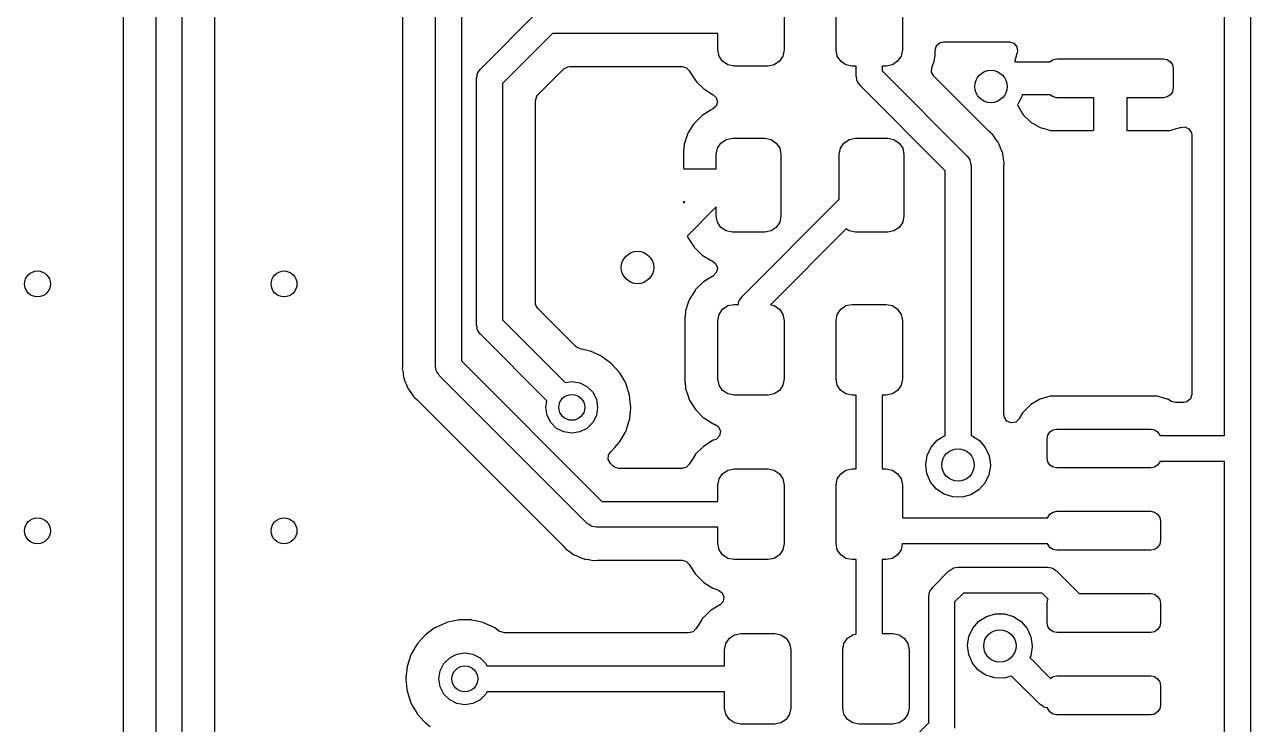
# Model space of a CAD drawing. Extents: x 61 to 228, y -146 to -45.
# Drawn here: x 125.53 to 144.47, y -108.4 to -97.6 of the extents above; entities that cross this region are included whole.
import ezdxf

# ---------------------------------------------------------------- set-up
doc = ezdxf.new("R2010")
doc.units = 0
doc.layers.add('BLACK', color=7, linetype='CONTINUOUS')

msp = doc.modelspace()

# ---------------------------------------------------------------- linework, layer by layer
at = {"layer": 'BLACK', "linetype": 'CONTINUOUS'}
for p, q in [((127.562, -122.548), (127.562, -61.2968)), ((127.962, -61.214), (127.962, -122.708)), ((128.47, -122.547), (128.47, -61.2429)), ((127.053, -61.5597), (127.053, -122.176)), ((131.88, -102.87), (131.88, -90.2969)), ((132.28, -90.2969), (132.28, -102.787)), ((131.371, -90.5742), (131.371, -102.841)), ((144.472, -91.313), (144.472, -116.332)), ((144.072, -103.94), (144.072, -94.688)), ((137.268, -97.086), (137.268, -97.986)), ((138.068, -97.986), (138.068, -97.086)), ((139.093, -97.355), (139.093, -97.986)), ((132.574, -98.2836), (133.463, -97.3943)), ((133.687, -97.736), (132.915, -98.5078)), ((136.243, -97.736), (133.687, -97.736)), ((136.243, -97.986), (136.243, -97.736)), ((139.601, -97.9895), (139.622, -97.9214)), ((139.622, -97.9214), (139.675, -97.8749)), ((139.675, -97.8749), (139.727, -97.8635)), ((139.727, -97.8635), (140.747, -97.8635)), ((140.747, -97.8635), (140.815, -97.8835)), ((140.815, -97.8835), (140.861, -97.9372)), ((136.262, -98.0817), (136.243, -97.986)), ((136.316, -98.1628), (136.262, -98.0817)), ((137.249, -98.0817), (137.195, -98.1628)), ((137.268, -97.986), (137.249, -98.0817)), ((138.087, -98.0817), (138.068, -97.986)), ((138.141, -98.1628), (138.087, -98.0817)), ((139.074, -98.0817), (139.02, -98.1628)), ((139.093, -97.986), (139.074, -98.0817)), ((139.592, -98.134), (139.599, -98.0657)), ((139.599, -98.0657), (139.601, -98.0364)), ((139.601, -98.0364), (139.601, -97.9895)), ((140.868, -98.0247), (140.83, -98.1536)), ((140.861, -97.9372), (140.871, -98.0074)), ((140.871, -98.0074), (140.868, -98.0247)), ((132.556, -98.3119), (132.574, -98.2836)), ((133.46, -98.6816), (133.861, -98.2814)), ((133.861, -98.2814), (133.923, -98.2474)), ((133.923, -98.2474), (133.95, -98.2445)), ((133.95, -98.2445), (135.692, -98.2445)), ((135.692, -98.2445), (135.76, -98.2645)), ((135.76, -98.2645), (135.8, -98.3107)), ((136.397, -98.217), (136.316, -98.1628)), ((136.493, -98.236), (136.397, -98.217)), ((137.018, -98.236), (136.493, -98.236)), ((137.114, -98.217), (137.018, -98.236)), ((137.195, -98.1628), (137.114, -98.217)), ((138.222, -98.217), (138.141, -98.1628)), ((138.318, -98.236), (138.222, -98.217)), ((138.38, -98.236), (138.318, -98.236)), ((138.38, -98.3949), (138.38, -98.236)), ((138.843, -98.236), (138.78, -98.236)), ((138.78, -98.236), (138.78, -98.3121)), ((138.939, -98.217), (138.843, -98.236)), ((139.02, -98.1628), (138.939, -98.217)), ((139.546, -98.3306), (139.55, -98.2641)), ((139.55, -98.2641), (139.589, -98.1474)), ((139.589, -98.1474), (139.591, -98.1409)), ((139.589, -98.1474), (139.589, -98.1474)), ((139.591, -98.1409), (139.592, -98.134)), ((140.83, -98.1536), (140.83, -98.1677)), ((140.83, -98.1677), (140.837, -98.171)), ((140.837, -98.171), (141.373, -98.171)), ((141.373, -98.171), (141.374, -98.1689)), ((141.374, -98.1689), (141.423, -98.1364)), ((141.423, -98.1364), (141.48, -98.125)), ((141.48, -98.125), (143.13, -98.125)), ((143.13, -98.125), (143.187, -98.1364)), ((143.187, -98.1364), (143.236, -98.1689)), ((143.236, -98.1689), (143.269, -98.2176)), ((143.269, -98.2176), (143.28, -98.275)), ((143.28, -98.275), (143.28, -98.575)), ((132.515, -98.4247), (132.522, -98.3921)), ((132.515, -102.235), (132.515, -98.4247)), ((132.522, -98.3921), (132.526, -98.3589)), ((132.526, -98.3589), (132.532, -98.3492)), ((132.532, -98.3492), (132.535, -98.338)), ((132.535, -98.338), (132.556, -98.3119)), ((135.8, -98.3107), (135.801, -98.3099)), ((135.801, -98.3099), (135.895, -98.4603)), ((135.895, -98.4603), (135.9, -98.4655)), ((135.9, -98.4655), (135.918, -98.4842)), ((135.918, -98.4842), (136.02, -98.5853)), ((138.388, -98.4275), (138.38, -98.3949)), ((138.392, -98.4607), (138.388, -98.4275)), ((138.398, -98.4705), (138.392, -98.4607)), ((138.4, -98.4817), (138.398, -98.4705)), ((138.421, -98.5078), (138.4, -98.4817)), ((138.78, -98.3121), (140.096, -99.6273)), ((139.58, -98.3929), (139.546, -98.3306)), ((140.438, -99.25), (139.58, -98.3929)), ((132.915, -98.5078), (132.915, -102.152)), ((133.444, -98.7025), (133.46, -98.6816)), ((136.02, -98.5853), (136.026, -98.5891)), ((136.026, -98.5891), (136.026, -98.5891)), ((136.026, -98.5891), (136.17, -98.6781)), ((136.17, -98.6781), (136.17, -98.6793)), ((136.17, -98.6793), (136.217, -98.7211)), ((138.439, -98.5361), (138.421, -98.5078)), ((139.754, -99.8513), (138.439, -98.5361)), ((140.943, -98.679), (140.938, -98.704)), ((141.373, -98.679), (140.943, -98.679)), ((141.374, -98.6811), (141.373, -98.679)), ((141.423, -98.7136), (141.374, -98.6811)), ((143.236, -98.6811), (143.187, -98.7136)), ((143.269, -98.6324), (143.236, -98.6811)), ((143.28, -98.575), (143.269, -98.6324)), ((133.423, -98.7707), (133.444, -98.7025)), ((133.423, -101.889), (133.423, -98.7707)), ((136.216, -98.8573), (136.162, -98.9034)), ((136.237, -98.7893), (136.216, -98.8573)), ((136.217, -98.7211), (136.237, -98.7893)), ((140.877, -98.8316), (140.872, -98.8369)), ((140.872, -98.8369), (140.875, -98.8452)), ((140.875, -98.8452), (140.952, -98.9747)), ((140.938, -98.704), (140.877, -98.8316)), ((141.48, -98.725), (141.423, -98.7136)), ((142.051, -98.725), (141.48, -98.725)), ((142.051, -99.2195), (142.051, -98.725)), ((143.13, -98.725), (142.559, -98.725)), ((142.559, -98.725), (142.559, -99.2149)), ((143.187, -98.7136), (143.13, -98.725)), ((135.989, -99.0081), (135.874, -99.1228)), ((136, -98.9991), (135.989, -99.0081)), ((136.138, -98.9138), (136, -98.9991)), ((136.152, -98.9073), (136.138, -98.9138)), ((136.162, -98.9034), (136.152, -98.9073)), ((140.952, -98.9747), (140.962, -98.9871)), ((140.962, -98.9871), (141.068, -99.0934)), ((135.865, -99.1342), (135.78, -99.2722)), ((135.874, -99.1228), (135.865, -99.1342)), ((140.443, -99.255), (140.438, -99.25)), ((140.48, -99.2882), (140.443, -99.255)), ((141.068, -99.0934), (141.08, -99.1031)), ((141.08, -99.1031), (141.21, -99.1796)), ((141.21, -99.1796), (141.224, -99.1859)), ((141.224, -99.1859), (141.37, -99.2283)), ((141.37, -99.2283), (141.383, -99.2306)), ((141.383, -99.2306), (141.411, -99.2328)), ((141.411, -99.2328), (141.416, -99.233)), ((141.416, -99.233), (142.033, -99.233)), ((142.033, -99.233), (142.048, -99.2285)), ((142.048, -99.2285), (142.049, -99.2271)), ((142.049, -99.2271), (142.051, -99.2195)), ((142.559, -99.2149), (142.563, -99.2301)), ((142.563, -99.2301), (142.565, -99.2313)), ((142.565, -99.2313), (142.573, -99.233)), ((142.573, -99.233), (143.194, -99.233)), ((143.194, -99.233), (143.199, -99.2328)), ((143.199, -99.2328), (143.227, -99.2306)), ((143.227, -99.2306), (143.24, -99.2283)), ((143.24, -99.2283), (143.386, -99.1859)), ((143.386, -99.1859), (143.387, -99.1852)), ((143.387, -99.1852), (143.389, -99.185)), ((143.389, -99.185), (143.393, -99.1837)), ((143.393, -99.1837), (143.394, -99.1844)), ((143.394, -99.1844), (143.458, -99.1765)), ((143.458, -99.1765), (143.522, -99.2073)), ((143.522, -99.2073), (143.559, -99.2677)), ((135.723, -99.4397), (135.72, -99.4531)), ((135.774, -99.2854), (135.723, -99.4397)), ((135.78, -99.2722), (135.774, -99.2854)), ((136.237, -99.5053), (136.291, -99.4242)), ((136.291, -99.4242), (136.372, -99.37)), ((136.372, -99.37), (136.468, -99.351)), ((136.468, -99.351), (136.968, -99.351)), ((136.968, -99.351), (137.064, -99.37)), ((137.064, -99.37), (137.145, -99.4242)), ((137.145, -99.4242), (137.199, -99.5053)), ((138.137, -99.5053), (138.191, -99.4242)), ((138.191, -99.4242), (138.272, -99.37)), ((138.272, -99.37), (138.368, -99.351)), ((138.368, -99.351), (138.868, -99.351)), ((138.868, -99.351), (138.964, -99.37)), ((138.964, -99.37), (139.045, -99.4242)), ((139.045, -99.4242), (139.099, -99.5053)), ((140.489, -99.2965), (140.48, -99.2882)), ((140.494, -99.3027), (140.489, -99.2965)), ((140.526, -99.3491), (140.494, -99.3027)), ((140.494, -99.3027), (140.494, -99.3027)), ((140.529, -99.3544), (140.526, -99.3491)), ((140.564, -99.3991), (140.529, -99.3544)), ((140.568, -99.4051), (140.564, -99.3991)), ((140.564, -99.3991), (140.564, -99.3991)), ((140.571, -99.4121), (140.568, -99.4051)), ((140.573, -99.4144), (140.571, -99.4121)), ((140.581, -99.4292), (140.573, -99.4144)), ((140.582, -99.4315), (140.581, -99.4292)), ((140.586, -99.4378), (140.582, -99.4315)), ((140.589, -99.4449), (140.586, -99.4378)), ((140.609, -99.4975), (140.589, -99.4449)), ((140.589, -99.4449), (140.589, -99.4449)), ((143.559, -99.2677), (143.564, -99.3008)), ((143.564, -99.3008), (143.564, -103.305)), ((135.72, -99.4531), (135.71, -99.5474)), ((135.71, -99.5474), (135.71, -99.5539)), ((135.71, -99.5539), (135.71, -99.8039)), ((136.218, -99.601), (136.237, -99.5053)), ((136.218, -99.822), (136.218, -99.601)), ((137.199, -99.5053), (137.218, -99.601)), ((137.218, -99.601), (137.218, -100.551)), ((138.118, -99.601), (138.137, -99.5053)), ((138.118, -100.293), (138.118, -99.601)), ((139.099, -99.5053), (139.118, -99.601)), ((139.118, -99.601), (139.118, -100.551)), ((140.096, -99.6273), (140.113, -99.6556)), ((140.612, -99.5037), (140.609, -99.4975)), ((140.626, -99.5365), (140.612, -99.5037)), ((140.637, -99.5622), (140.626, -99.5365)), ((140.639, -99.5696), (140.637, -99.5622)), ((140.639, -99.5722), (140.639, -99.5696)), ((140.644, -99.5885), (140.639, -99.5722)), ((140.644, -99.5911), (140.644, -99.5885)), ((140.647, -99.5982), (140.644, -99.5911)), ((140.654, -99.6567), (140.647, -99.5982)), ((135.71, -99.8039), (135.714, -99.8191)), ((135.714, -99.8191), (135.716, -99.8203)), ((135.716, -99.8203), (135.724, -99.822)), ((135.724, -99.822), (136.218, -99.822)), ((140.113, -99.6556), (140.134, -99.6817)), ((140.134, -99.6817), (140.137, -99.6929)), ((140.137, -99.6929), (140.143, -99.7027)), ((140.143, -99.7027), (140.147, -99.7359)), ((140.147, -99.7359), (140.154, -99.7684)), ((140.154, -99.7684), (140.154, -103.937)), ((140.655, -99.6616), (140.654, -99.6567)), ((140.656, -99.6681), (140.655, -99.6616)), ((140.657, -99.6774), (140.656, -99.6681)), ((140.665, -99.7204), (140.657, -99.6774)), ((140.662, -99.7974), (140.663, -99.7888)), ((140.662, -103.618), (140.662, -99.7974)), ((140.663, -99.7888), (140.666, -99.7387)), ((140.667, -99.7311), (140.665, -99.7204)), ((140.666, -99.7387), (140.667, -99.7311)), ((140.666, -99.7387), (140.666, -99.7387)), ((139.754, -103.936), (139.754, -99.8513)), ((135.71, -100.354), (135.734, -100.33)), ((135.712, -100.336), (135.71, -100.344)), ((135.71, -100.344), (135.71, -100.354)), ((135.713, -100.334), (135.712, -100.336)), ((135.728, -100.33), (135.713, -100.334)), ((135.734, -100.33), (135.728, -100.33)), ((136.614, -101.797), (138.118, -100.293)), ((136.218, -100.412), (135.771, -100.858)), ((136.218, -100.551), (136.218, -100.412)), ((136.237, -100.647), (136.218, -100.551)), ((137.218, -100.551), (137.199, -100.647)), ((139.118, -100.551), (139.099, -100.647)), ((136.291, -100.728), (136.237, -100.647)), ((136.372, -100.782), (136.291, -100.728)), ((138.226, -100.751), (137.054, -101.923)), ((137.145, -100.728), (137.064, -100.782)), ((137.199, -100.647), (137.145, -100.728)), ((138.272, -100.782), (138.226, -100.751)), ((139.045, -100.728), (138.964, -100.782)), ((139.099, -100.647), (139.045, -100.728)), ((135.771, -100.858), (135.775, -100.868)), ((135.775, -100.868), (135.781, -100.881)), ((135.781, -100.881), (135.866, -101.019)), ((136.468, -100.801), (136.372, -100.782)), ((136.968, -100.801), (136.468, -100.801)), ((137.064, -100.782), (136.968, -100.801)), ((138.368, -100.801), (138.272, -100.782)), ((138.868, -100.801), (138.368, -100.801)), ((138.964, -100.782), (138.868, -100.801)), ((135.866, -101.019), (135.875, -101.03)), ((135.875, -101.03), (135.99, -101.145)), ((135.99, -101.145), (136.001, -101.154)), ((136.001, -101.154), (136.139, -101.239)), ((136.139, -101.239), (136.159, -101.248)), ((136.159, -101.248), (136.158, -101.25)), ((136.158, -101.25), (136.208, -101.285)), ((136.208, -101.285), (136.236, -101.35)), ((136.102, -101.516), (136.019, -101.568)), ((136.163, -101.478), (136.102, -101.516)), ((136.169, -101.474), (136.163, -101.478)), ((136.163, -101.478), (136.163, -101.478)), ((136.172, -101.473), (136.169, -101.474)), ((136.175, -101.472), (136.172, -101.473)), ((136.223, -101.42), (136.175, -101.472)), ((136.236, -101.35), (136.223, -101.42)), ((135.89, -101.699), (135.806, -101.835)), ((135.894, -101.693), (135.89, -101.699)), ((135.89, -101.699), (135.89, -101.699)), ((136.019, -101.568), (135.894, -101.693)), ((133.426, -101.916), (133.423, -101.889)), ((135.781, -101.902), (135.749, -102.001)), ((135.801, -101.843), (135.781, -101.902)), ((135.806, -101.835), (135.801, -101.843)), ((136.561, -101.916), (136.563, -101.906)), ((136.563, -101.906), (136.567, -101.872)), ((136.567, -101.872), (136.573, -101.863)), ((136.573, -101.863), (136.575, -101.851)), ((136.575, -101.851), (136.596, -101.825)), ((136.596, -101.825), (136.614, -101.797)), ((133.46, -101.978), (133.426, -101.916)), ((134.052, -102.57), (133.46, -101.978)), ((135.741, -102.048), (135.734, -102.116)), ((135.745, -102.018), (135.741, -102.048)), ((135.749, -102.001), (135.745, -102.011)), ((135.745, -102.011), (135.745, -102.018)), ((135.745, -102.018), (135.745, -102.018)), ((136.243, -102.166), (136.262, -102.07)), ((136.262, -102.07), (136.316, -101.989)), ((136.316, -101.989), (136.397, -101.935)), ((136.397, -101.935), (136.493, -101.916)), ((136.493, -101.916), (136.561, -101.916)), ((137.054, -101.923), (137.114, -101.935)), ((137.114, -101.935), (137.195, -101.989)), ((137.195, -101.989), (137.249, -102.07)), ((137.249, -102.07), (137.268, -102.166)), ((138.068, -102.166), (138.087, -102.07)), ((138.087, -102.07), (138.141, -101.989)), ((138.141, -101.989), (138.222, -101.935)), ((138.222, -101.935), (138.318, -101.916)), ((138.318, -101.916), (138.843, -101.916)), ((138.843, -101.916), (138.939, -101.935)), ((138.939, -101.935), (139.02, -101.989)), ((139.02, -101.989), (139.074, -102.07)), ((139.074, -102.07), (139.093, -102.166)), ((132.522, -102.268), (132.515, -102.235)), ((132.526, -102.301), (132.522, -102.268)), ((132.915, -102.152), (133.884, -103.121)), ((135.734, -102.116), (135.734, -103.116)), ((136.243, -103.066), (136.243, -102.166)), ((137.268, -102.166), (137.268, -103.066)), ((138.068, -103.066), (138.068, -102.166)), ((139.093, -102.166), (139.093, -103.066)), ((132.532, -102.311), (132.526, -102.301)), ((132.535, -102.322), (132.532, -102.311)), ((132.556, -102.348), (132.535, -102.322)), ((132.573, -102.376), (132.556, -102.348)), ((133.601, -103.404), (132.573, -102.376)), ((134.114, -102.604), (134.052, -102.57)), ((134.267, -102.636), (134.114, -102.604)), ((134.273, -102.639), (134.267, -102.636)), ((134.436, -102.711), (134.273, -102.639)), ((134.273, -102.639), (134.273, -102.639)), ((131.371, -102.85), (131.37, -102.874)), ((131.371, -102.841), (131.371, -102.85)), ((132.28, -102.787), (134.449, -104.956)), ((134.442, -102.714), (134.436, -102.711)), ((134.436, -102.711), (134.436, -102.711)), ((134.447, -102.718), (134.442, -102.714)), ((134.497, -102.754), (134.447, -102.718)), ((134.447, -102.718), (134.447, -102.718)), ((134.596, -102.826), (134.497, -102.754)), ((134.601, -102.831), (134.596, -102.826)), ((134.663, -102.9), (134.601, -102.831)), ((134.601, -102.831), (134.601, -102.831)), ((131.37, -102.874), (131.367, -102.907)), ((131.367, -102.907), (131.378, -102.968)), ((131.378, -102.968), (131.378, -102.97)), ((131.378, -102.97), (131.379, -102.977)), ((131.379, -102.977), (131.387, -103.04)), ((131.387, -103.04), (131.39, -103.047)), ((131.887, -102.903), (131.88, -102.87)), ((131.891, -102.936), (131.887, -102.903)), ((131.897, -102.946), (131.891, -102.936)), ((131.9, -102.957), (131.897, -102.946)), ((131.921, -102.983), (131.9, -102.957)), ((131.938, -103.011), (131.921, -102.983)), ((134.225, -105.297), (131.938, -103.011)), ((134.724, -102.968), (134.663, -102.9)), ((134.772, -103.051), (134.724, -102.968)), ((131.39, -103.047), (131.39, -103.05)), ((131.39, -103.05), (131.395, -103.066)), ((131.395, -103.066), (131.395, -103.069)), ((131.395, -103.069), (131.397, -103.076)), ((131.397, -103.076), (131.419, -103.127)), ((131.419, -103.127), (131.422, -103.135)), ((131.422, -103.135), (131.425, -103.141)), ((131.425, -103.141), (131.443, -103.188)), ((131.443, -103.188), (131.448, -103.201)), ((131.448, -103.201), (131.452, -103.207)), ((131.452, -103.207), (131.453, -103.209)), ((131.453, -103.209), (131.461, -103.224)), ((131.461, -103.224), (131.463, -103.226)), ((131.463, -103.226), (131.466, -103.233)), ((131.466, -103.233), (131.504, -103.283)), ((133.884, -103.121), (133.985, -103.105)), ((133.985, -103.105), (134.109, -103.125)), ((134.109, -103.125), (134.22, -103.181)), ((134.22, -103.181), (134.309, -103.27)), ((134.799, -103.097), (134.772, -103.051)), ((134.82, -103.133), (134.799, -103.097)), ((134.879, -103.315), (134.82, -103.133)), ((135.734, -103.116), (135.735, -103.12)), ((135.735, -103.12), (135.735, -103.12)), ((135.735, -103.12), (135.744, -103.209)), ((135.744, -103.209), (135.745, -103.222)), ((135.745, -103.222), (135.748, -103.229)), ((135.748, -103.229), (135.748, -103.229)), ((135.748, -103.229), (135.783, -103.334)), ((136.262, -103.162), (136.243, -103.066)), ((136.316, -103.243), (136.262, -103.162)), ((137.249, -103.162), (137.195, -103.243)), ((137.268, -103.066), (137.249, -103.162)), ((138.087, -103.162), (138.068, -103.066)), ((138.141, -103.243), (138.087, -103.162)), ((139.074, -103.162), (139.02, -103.243)), ((139.093, -103.066), (139.074, -103.162)), ((131.504, -103.283), (131.505, -103.284)), ((131.505, -103.284), (131.508, -103.289)), ((131.508, -103.289), (131.54, -103.336)), ((131.54, -103.336), (131.54, -103.336)), ((131.54, -103.336), (131.545, -103.342)), ((131.545, -103.342), (131.55, -103.347)), ((131.55, -103.347), (131.55, -103.347)), ((131.55, -103.347), (131.558, -103.354)), ((131.558, -103.354), (131.591, -103.383)), ((131.591, -103.383), (131.591, -103.383)), ((131.591, -103.383), (131.596, -103.388)), ((131.596, -103.388), (133.845, -105.637)), ((133.585, -103.505), (133.601, -103.404)), ((134.309, -103.27), (134.365, -103.381)), ((134.365, -103.381), (134.385, -103.505)), ((134.879, -103.322), (134.879, -103.315)), ((134.89, -103.42), (134.879, -103.322)), ((134.879, -103.322), (134.879, -103.322)), ((134.899, -103.505), (134.89, -103.42)), ((135.783, -103.334), (135.801, -103.39)), ((135.801, -103.39), (135.895, -103.54)), ((136.397, -103.297), (136.316, -103.243)), ((136.493, -103.316), (136.397, -103.297)), ((137.018, -103.316), (136.493, -103.316)), ((137.114, -103.297), (137.018, -103.316)), ((137.195, -103.243), (137.114, -103.297)), ((138.222, -103.297), (138.141, -103.243)), ((138.318, -103.316), (138.222, -103.297)), ((138.38, -103.316), (138.318, -103.316)), ((138.38, -104.456), (138.38, -103.316)), ((138.843, -103.316), (138.78, -103.316)), ((138.78, -103.316), (138.78, -104.456)), ((138.939, -103.297), (138.843, -103.316)), ((139.02, -103.243), (138.939, -103.297)), ((141.201, -103.39), (141.08, -103.462)), ((141.216, -103.381), (141.201, -103.39)), ((141.224, -103.379), (141.216, -103.381)), ((141.276, -103.363), (141.224, -103.379)), ((141.224, -103.379), (141.224, -103.379)), ((141.376, -103.334), (141.276, -103.363)), ((141.383, -103.334), (141.376, -103.334)), ((141.411, -103.332), (141.383, -103.334)), ((141.383, -103.334), (141.383, -103.334)), ((141.413, -103.331), (141.411, -103.332)), ((141.411, -103.332), (141.411, -103.332)), ((142.997, -103.331), (141.413, -103.331)), ((142.999, -103.332), (142.997, -103.331)), ((143.027, -103.334), (142.999, -103.332)), ((142.999, -103.332), (142.999, -103.332)), ((143.034, -103.334), (143.027, -103.334)), ((143.027, -103.334), (143.027, -103.334)), ((143.134, -103.363), (143.034, -103.334)), ((143.186, -103.379), (143.134, -103.363)), ((143.194, -103.381), (143.186, -103.379)), ((143.186, -103.379), (143.186, -103.379)), ((143.25, -103.414), (143.194, -103.381)), ((143.314, -103.431), (143.25, -103.414)), ((143.49, -103.42), (143.438, -103.431)), ((143.543, -103.374), (143.49, -103.42)), ((143.564, -103.305), (143.543, -103.374)), ((133.605, -103.629), (133.585, -103.505)), ((134.385, -103.505), (134.365, -103.629)), ((134.88, -103.682), (134.898, -103.512)), ((134.898, -103.512), (134.899, -103.505)), ((135.895, -103.54), (136.02, -103.665)), ((140.952, -103.59), (140.916, -103.65)), ((140.956, -103.583), (140.952, -103.59)), ((140.952, -103.59), (140.952, -103.59)), ((141.073, -103.466), (140.956, -103.583)), ((141.08, -103.462), (141.073, -103.466)), ((141.08, -103.462), (141.08, -103.462)), ((143.438, -103.431), (143.314, -103.431)), ((133.661, -103.74), (133.605, -103.629)), ((133.75, -103.829), (133.661, -103.74)), ((134.309, -103.74), (134.22, -103.829)), ((134.365, -103.629), (134.309, -103.74)), ((134.82, -103.877), (134.879, -103.695)), ((134.879, -103.695), (134.88, -103.682)), ((136.02, -103.665), (136.026, -103.669)), ((136.026, -103.669), (136.026, -103.669)), ((136.026, -103.669), (136.163, -103.754)), ((136.163, -103.754), (136.17, -103.758)), ((136.17, -103.758), (136.185, -103.763)), ((136.185, -103.763), (136.195, -103.766)), ((136.195, -103.766), (136.254, -103.807)), ((140.669, -103.658), (140.662, -103.618)), ((140.71, -103.716), (140.669, -103.658)), ((140.775, -103.743), (140.71, -103.716)), ((140.845, -103.731), (140.775, -103.743)), ((140.897, -103.682), (140.845, -103.731)), ((140.899, -103.679), (140.897, -103.682)), ((140.916, -103.65), (140.899, -103.679)), ((133.861, -103.885), (133.75, -103.829)), ((133.985, -103.905), (133.861, -103.885)), ((134.109, -103.885), (133.985, -103.905)), ((134.22, -103.829), (134.109, -103.885)), ((134.724, -104.042), (134.789, -103.929)), ((134.789, -103.929), (134.816, -103.882)), ((134.816, -103.882), (134.82, -103.877)), ((134.816, -103.882), (134.816, -103.882)), ((136.268, -103.942), (136.22, -103.994)), ((136.254, -103.807), (136.281, -103.872)), ((136.281, -103.872), (136.268, -103.942)), ((139.63, -104.013), (139.75, -103.938)), ((139.75, -103.938), (139.754, -103.936)), ((140.154, -103.937), (140.164, -103.94)), ((140.164, -103.94), (140.283, -104.017)), ((141.33, -103.99), (141.341, -103.933)), ((141.33, -104.29), (141.33, -103.99)), ((141.341, -103.933), (141.374, -103.884)), ((141.374, -103.884), (141.423, -103.851)), ((141.423, -103.851), (141.48, -103.84)), ((141.48, -103.84), (142.93, -103.84)), ((142.93, -103.84), (142.987, -103.851)), ((142.987, -103.851), (143.036, -103.884)), ((143.036, -103.884), (143.069, -103.933)), ((143.069, -103.933), (143.07, -103.94)), ((143.07, -103.94), (144.072, -103.94)), ((134.596, -104.184), (134.65, -104.124)), ((134.65, -104.124), (134.72, -104.047)), ((134.72, -104.047), (134.724, -104.042)), ((134.72, -104.047), (134.72, -104.047)), ((136.019, -104.108), (135.894, -104.233)), ((136.169, -104.014), (136.019, -104.108)), ((136.176, -104.012), (136.169, -104.014)), ((136.196, -104.006), (136.176, -104.012)), ((136.176, -104.012), (136.176, -104.012)), ((136.22, -103.994), (136.196, -104.006)), ((139.476, -104.248), (139.536, -104.119)), ((139.536, -104.119), (139.63, -104.013)), ((140.283, -104.017), (140.375, -104.125)), ((140.375, -104.125), (140.434, -104.254)), ((134.55, -104.31), (134.555, -104.239)), ((134.584, -104.372), (134.55, -104.31)), ((134.555, -104.239), (134.589, -104.189)), ((134.589, -104.189), (134.591, -104.188)), ((134.591, -104.188), (134.596, -104.184)), ((135.86, -104.288), (135.801, -104.383)), ((135.89, -104.239), (135.86, -104.288)), ((135.894, -104.233), (135.89, -104.239)), ((135.89, -104.239), (135.89, -104.239)), ((139.454, -104.388), (139.476, -104.248)), ((140.434, -104.254), (140.454, -104.394)), ((141.341, -104.347), (141.33, -104.29)), ((141.374, -104.396), (141.341, -104.347)), ((143.069, -104.347), (143.036, -104.396)), ((143.07, -104.34), (143.069, -104.347)), ((144.072, -104.34), (143.07, -104.34)), ((144.072, -116.127), (144.072, -104.34)), ((134.623, -104.411), (134.584, -104.372)), ((134.644, -104.427), (134.623, -104.411)), ((134.712, -104.447), (134.644, -104.427)), ((135.692, -104.447), (134.712, -104.447)), ((135.759, -104.428), (135.692, -104.447)), ((135.799, -104.382), (135.759, -104.428)), ((135.801, -104.383), (135.799, -104.382)), ((136.262, -104.61), (136.316, -104.529)), ((136.316, -104.529), (136.397, -104.475)), ((136.397, -104.475), (136.493, -104.456)), ((136.493, -104.456), (137.018, -104.456)), ((137.018, -104.456), (137.114, -104.475)), ((137.114, -104.475), (137.195, -104.529)), ((137.195, -104.529), (137.249, -104.61)), ((138.087, -104.61), (138.141, -104.529)), ((138.141, -104.529), (138.222, -104.475)), ((138.222, -104.475), (138.318, -104.456)), ((138.318, -104.456), (138.38, -104.456)), ((138.78, -104.456), (138.843, -104.456)), ((138.843, -104.456), (138.939, -104.475)), ((138.939, -104.475), (139.02, -104.529)), ((139.02, -104.529), (139.074, -104.61)), ((139.472, -104.528), (139.454, -104.388)), ((139.53, -104.658), (139.472, -104.528)), ((140.43, -104.546), (140.369, -104.674)), ((140.454, -104.406), (140.43, -104.546)), ((140.454, -104.394), (140.454, -104.406)), ((141.423, -104.429), (141.374, -104.396)), ((141.48, -104.44), (141.423, -104.429)), ((142.93, -104.44), (141.48, -104.44)), ((142.987, -104.429), (142.93, -104.44)), ((143.036, -104.396), (142.987, -104.429)), ((136.243, -104.706), (136.262, -104.61)), ((136.243, -104.956), (136.243, -104.706)), ((137.249, -104.61), (137.268, -104.706)), ((137.268, -104.706), (137.268, -105.606)), ((138.068, -104.706), (138.087, -104.61)), ((138.068, -105.606), (138.068, -104.706)), ((139.074, -104.61), (139.093, -104.706)), ((139.093, -104.706), (139.093, -105.21)), ((139.621, -104.767), (139.53, -104.658)), ((140.369, -104.674), (140.273, -104.779)), ((139.739, -104.845), (139.621, -104.767)), ((139.874, -104.888), (139.739, -104.845)), ((140.016, -104.89), (139.874, -104.888)), ((140.153, -104.853), (140.016, -104.89)), ((140.273, -104.779), (140.153, -104.853)), ((134.449, -104.956), (136.243, -104.956)), ((141.374, -105.154), (141.423, -105.121)), ((141.423, -105.121), (141.48, -105.11)), ((141.48, -105.11), (142.93, -105.11)), ((142.93, -105.11), (142.987, -105.121)), ((142.987, -105.121), (143.036, -105.154)), ((134.253, -105.315), (134.225, -105.297)), ((134.279, -105.336), (134.253, -105.315)), ((139.093, -105.21), (141.34, -105.21)), ((141.34, -105.21), (141.341, -105.203)), ((141.341, -105.203), (141.374, -105.154)), ((143.036, -105.154), (143.069, -105.203)), ((143.069, -105.203), (143.08, -105.26)), ((143.08, -105.26), (143.08, -105.56)), ((134.29, -105.339), (134.279, -105.336)), ((134.3, -105.345), (134.29, -105.339)), ((134.333, -105.349), (134.3, -105.345)), ((134.366, -105.356), (134.333, -105.349)), ((136.243, -105.356), (134.366, -105.356)), ((136.243, -105.606), (136.243, -105.356)), ((133.845, -105.637), (133.85, -105.643)), ((133.85, -105.643), (133.879, -105.676)), ((133.879, -105.676), (133.888, -105.686)), ((133.888, -105.686), (133.941, -105.723)), ((136.262, -105.702), (136.243, -105.606)), ((137.268, -105.606), (137.249, -105.702)), ((138.087, -105.702), (138.068, -105.606)), ((139.092, -105.61), (139.074, -105.702)), ((141.34, -105.61), (139.092, -105.61)), ((141.341, -105.617), (141.34, -105.61)), ((141.374, -105.666), (141.341, -105.617)), ((141.423, -105.699), (141.374, -105.666)), ((143.036, -105.666), (142.987, -105.699)), ((143.069, -105.617), (143.036, -105.666)), ((143.08, -105.56), (143.069, -105.617)), ((133.941, -105.723), (133.946, -105.727)), ((133.946, -105.727), (133.996, -105.766)), ((133.996, -105.766), (134.003, -105.77)), ((134.003, -105.77), (134.005, -105.771)), ((134.005, -105.771), (134.02, -105.779)), ((134.02, -105.779), (134.023, -105.781)), ((134.023, -105.781), (134.029, -105.785)), ((134.029, -105.785), (134.036, -105.788)), ((134.036, -105.788), (134.036, -105.788)), ((134.036, -105.788), (134.088, -105.808)), ((134.088, -105.808), (134.094, -105.811)), ((134.094, -105.811), (134.153, -105.837)), ((134.153, -105.837), (134.16, -105.838)), ((134.16, -105.838), (134.163, -105.839)), ((134.163, -105.839), (134.179, -105.844)), ((134.179, -105.844), (134.181, -105.845)), ((134.181, -105.845), (134.189, -105.847)), ((134.189, -105.847), (134.196, -105.848)), ((134.196, -105.848), (134.252, -105.856)), ((134.252, -105.856), (134.258, -105.857)), ((134.258, -105.857), (134.297, -105.864)), ((134.297, -105.864), (134.321, -105.868)), ((134.321, -105.868), (134.329, -105.868)), ((134.329, -105.868), (134.383, -105.865)), ((134.329, -105.868), (134.329, -105.868)), ((134.383, -105.865), (134.391, -105.864)), ((134.391, -105.864), (135.692, -105.864)), ((135.692, -105.864), (135.76, -105.885)), ((135.76, -105.885), (135.8, -105.931)), ((136.316, -105.783), (136.262, -105.702)), ((136.397, -105.837), (136.316, -105.783)), ((136.493, -105.856), (136.397, -105.837)), ((137.018, -105.856), (136.493, -105.856)), ((137.114, -105.837), (137.018, -105.856)), ((137.195, -105.783), (137.114, -105.837)), ((137.249, -105.702), (137.195, -105.783)), ((138.141, -105.783), (138.087, -105.702)), ((138.222, -105.837), (138.141, -105.783)), ((138.318, -105.856), (138.222, -105.837)), ((138.38, -105.856), (138.318, -105.856)), ((138.38, -107.004), (138.38, -105.856)), ((138.843, -105.856), (138.78, -105.856)), ((138.78, -105.856), (138.78, -106.996)), ((138.939, -105.837), (138.843, -105.856)), ((139.02, -105.783), (138.939, -105.837)), ((139.074, -105.702), (139.02, -105.783)), ((141.48, -105.71), (141.423, -105.699)), ((142.93, -105.71), (141.48, -105.71)), ((142.987, -105.699), (142.93, -105.71)), ((135.8, -105.931), (135.801, -105.93)), ((135.801, -105.93), (135.895, -106.08)), ((139.559, -106.285), (139.813, -106.03)), ((139.813, -106.03), (139.841, -106.013)), ((139.841, -106.013), (139.867, -105.992)), ((139.867, -105.992), (139.878, -105.989)), ((139.878, -105.989), (139.888, -105.983)), ((139.888, -105.983), (139.921, -105.979)), ((139.921, -105.979), (139.954, -105.972)), ((139.954, -105.972), (141.334, -105.972)), ((141.334, -105.972), (141.366, -105.979)), ((141.366, -105.979), (141.4, -105.983)), ((141.4, -105.983), (141.409, -105.989)), ((141.409, -105.989), (141.421, -105.992)), ((141.421, -105.992), (141.447, -106.013)), ((141.447, -106.013), (141.475, -106.031)), ((141.475, -106.031), (141.824, -106.38)), ((135.895, -106.08), (136.02, -106.205)), ((136.02, -106.205), (136.026, -106.209)), ((136.026, -106.209), (136.026, -106.209)), ((136.026, -106.209), (136.164, -106.294)), ((136.164, -106.294), (136.17, -106.298)), ((136.17, -106.298), (136.229, -106.318)), ((136.229, -106.318), (136.252, -106.325)), ((136.252, -106.325), (136.31, -106.366)), ((136.31, -106.366), (136.337, -106.431)), ((136.337, -106.431), (136.325, -106.501)), ((139.5, -106.426), (139.507, -106.393)), ((139.5, -108.375), (139.5, -106.426)), ((139.507, -106.393), (139.511, -106.36)), ((139.511, -106.36), (139.517, -106.35)), ((139.517, -106.35), (139.52, -106.339)), ((139.52, -106.339), (139.541, -106.313)), ((139.541, -106.313), (139.559, -106.285)), ((140.037, -106.372), (139.9, -106.509)), ((141.251, -106.372), (140.037, -106.372)), ((141.345, -106.467), (141.251, -106.372)), ((141.824, -106.38), (142.93, -106.38)), ((142.93, -106.38), (142.987, -106.391)), ((142.987, -106.391), (143.036, -106.424)), ((143.036, -106.424), (143.069, -106.473)), ((136.273, -106.554), (136.122, -106.648)), ((136.275, -106.554), (136.273, -106.554)), ((136.276, -106.553), (136.275, -106.554)), ((136.325, -106.501), (136.276, -106.553)), ((139.9, -106.509), (139.9, -108.458)), ((141.33, -106.53), (141.341, -106.473)), ((141.33, -106.83), (141.33, -106.53)), ((141.341, -106.473), (141.345, -106.467)), ((143.069, -106.473), (143.08, -106.53)), ((143.08, -106.53), (143.08, -106.83)), ((132.046, -106.83), (131.883, -106.902)), ((132.052, -106.827), (132.046, -106.83)), ((132.046, -106.83), (132.046, -106.83)), ((132.145, -106.807), (132.052, -106.827)), ((132.232, -106.789), (132.145, -106.807)), ((132.239, -106.787), (132.232, -106.789)), ((132.232, -106.789), (132.232, -106.789)), ((132.429, -106.787), (132.239, -106.787)), ((132.436, -106.789), (132.429, -106.787)), ((132.523, -106.807), (132.436, -106.789)), ((132.436, -106.789), (132.436, -106.789)), ((132.616, -106.827), (132.523, -106.807)), ((132.622, -106.83), (132.616, -106.827)), ((132.785, -106.902), (132.622, -106.83)), ((132.622, -106.83), (132.622, -106.83)), ((135.993, -106.779), (135.947, -106.855)), ((135.997, -106.773), (135.993, -106.779)), ((135.993, -106.779), (135.993, -106.779)), ((136.122, -106.648), (135.997, -106.773)), ((140.182, -106.913), (140.275, -106.807)), ((140.275, -106.807), (140.395, -106.732)), ((140.395, -106.732), (140.532, -106.693)), ((140.532, -106.693), (140.673, -106.693)), ((140.673, -106.693), (140.809, -106.734)), ((140.809, -106.734), (140.928, -106.811)), ((140.928, -106.811), (141.021, -106.919)), ((141.341, -106.887), (141.33, -106.83)), ((143.08, -106.83), (143.069, -106.887)), ((131.718, -107.022), (131.606, -107.147)), ((131.723, -107.017), (131.718, -107.022)), ((131.718, -107.022), (131.718, -107.022)), ((131.841, -106.931), (131.723, -107.017)), ((131.872, -106.909), (131.841, -106.931)), ((131.877, -106.905), (131.872, -106.909)), ((131.872, -106.909), (131.872, -106.909)), ((131.883, -106.902), (131.877, -106.905)), ((131.883, -106.902), (131.883, -106.902)), ((132.791, -106.905), (132.785, -106.902)), ((132.785, -106.902), (132.785, -106.902)), ((132.796, -106.909), (132.791, -106.905)), ((132.871, -106.963), (132.796, -106.909)), ((132.796, -106.909), (132.796, -106.909)), ((132.877, -106.967), (132.871, -106.963)), ((132.945, -106.987), (132.877, -106.967)), ((135.795, -106.987), (132.945, -106.987)), ((135.862, -106.968), (135.795, -106.987)), ((135.903, -106.922), (135.862, -106.968)), ((135.904, -106.923), (135.903, -106.922)), ((135.947, -106.855), (135.904, -106.923)), ((136.42, -107.069), (136.501, -107.015)), ((136.501, -107.015), (136.596, -106.996)), ((136.596, -106.996), (137.121, -106.996)), ((137.121, -106.996), (137.217, -107.015)), ((137.217, -107.015), (137.298, -107.069)), ((138.245, -107.069), (138.326, -107.015)), ((138.326, -107.015), (138.38, -107.004)), ((138.78, -106.996), (138.946, -106.996)), ((138.946, -106.996), (139.042, -107.015)), ((139.042, -107.015), (139.123, -107.069)), ((140.121, -107.042), (140.182, -106.913)), ((141.021, -106.919), (141.079, -107.048)), ((141.374, -106.936), (141.341, -106.887)), ((141.423, -106.969), (141.374, -106.936)), ((141.48, -106.98), (141.423, -106.969)), ((142.93, -106.98), (141.48, -106.98)), ((142.987, -106.969), (142.93, -106.98)), ((143.036, -106.936), (142.987, -106.969)), ((143.069, -106.887), (143.036, -106.936)), ((131.595, -107.159), (131.562, -107.217)), ((131.606, -107.147), (131.595, -107.159)), ((136.346, -107.246), (136.366, -107.15)), ((136.366, -107.15), (136.42, -107.069)), ((137.298, -107.069), (137.352, -107.15)), ((137.352, -107.15), (137.371, -107.246)), ((138.171, -107.246), (138.191, -107.15)), ((138.191, -107.15), (138.245, -107.069)), ((139.123, -107.069), (139.177, -107.15)), ((139.177, -107.15), (139.196, -107.246)), ((140.1, -107.182), (140.121, -107.042)), ((140.118, -107.322), (140.1, -107.182)), ((141.099, -107.2), (141.076, -107.34)), ((141.079, -107.048), (141.1, -107.188)), ((141.1, -107.188), (141.099, -107.2)), ((131.499, -107.324), (131.44, -107.506)), ((131.505, -107.315), (131.499, -107.324)), ((131.562, -107.217), (131.505, -107.315)), ((132.01, -107.461), (132.099, -107.372)), ((132.099, -107.372), (132.21, -107.316)), ((132.21, -107.316), (132.334, -107.296)), ((132.334, -107.296), (132.458, -107.316)), ((132.458, -107.316), (132.569, -107.372)), ((132.569, -107.372), (132.658, -107.461)), ((136.346, -107.496), (136.346, -107.246)), ((137.371, -107.246), (137.371, -108.146)), ((138.171, -108.146), (138.171, -107.246)), ((139.196, -107.246), (139.196, -108.146)), ((140.175, -107.452), (140.118, -107.322)), ((141.076, -107.34), (141.062, -107.368)), ((141.062, -107.368), (141.383, -107.688)), ((131.44, -107.513), (131.422, -107.678)), ((131.44, -107.506), (131.44, -107.513)), ((131.44, -107.513), (131.44, -107.513)), ((131.934, -107.696), (131.954, -107.572)), ((131.954, -107.572), (132.01, -107.461)), ((132.658, -107.461), (132.675, -107.496)), ((132.675, -107.496), (136.346, -107.496)), ((140.266, -107.561), (140.175, -107.452)), ((140.384, -107.639), (140.266, -107.561)), ((131.422, -107.678), (131.42, -107.696)), ((131.42, -107.696), (131.421, -107.703)), ((131.421, -107.703), (131.437, -107.855)), ((131.954, -107.82), (131.934, -107.696)), ((140.52, -107.682), (140.384, -107.639)), ((140.661, -107.684), (140.52, -107.682)), ((140.78, -107.652), (140.661, -107.684)), ((141.22, -108.091), (140.78, -107.652)), ((141.383, -107.688), (141.423, -107.661)), ((141.423, -107.661), (141.48, -107.65)), ((141.48, -107.65), (142.93, -107.65)), ((142.93, -107.65), (142.987, -107.661)), ((142.987, -107.661), (143.036, -107.694)), ((143.036, -107.694), (143.069, -107.743)), ((143.069, -107.743), (143.08, -107.8)), ((131.437, -107.855), (131.44, -107.886)), ((131.44, -107.886), (131.499, -108.068)), ((132.01, -107.931), (131.954, -107.82)), ((132.099, -108.02), (132.01, -107.931)), ((132.658, -107.931), (132.569, -108.02)), ((132.675, -107.896), (132.658, -107.931)), ((136.346, -107.896), (132.675, -107.896)), ((136.346, -108.146), (136.346, -107.896)), ((143.08, -107.8), (143.08, -108.1)), ((131.499, -108.068), (131.503, -108.073)), ((131.503, -108.073), (131.503, -108.073)), ((131.503, -108.073), (131.522, -108.107)), ((131.522, -108.107), (131.595, -108.233)), ((132.21, -108.076), (132.099, -108.02)), ((132.334, -108.096), (132.21, -108.076)), ((132.458, -108.076), (132.334, -108.096)), ((132.569, -108.02), (132.458, -108.076)), ((136.366, -108.242), (136.346, -108.146)), ((137.371, -108.146), (137.352, -108.242)), ((138.191, -108.242), (138.171, -108.146)), ((139.196, -108.146), (139.177, -108.242)), ((141.248, -108.109), (141.22, -108.091)), ((141.274, -108.13), (141.248, -108.109)), ((141.286, -108.133), (141.274, -108.13)), ((141.295, -108.139), (141.286, -108.133)), ((141.329, -108.143), (141.295, -108.139)), ((141.339, -108.145), (141.329, -108.143)), ((141.341, -108.157), (141.339, -108.145)), ((141.374, -108.206), (141.341, -108.157)), ((143.069, -108.157), (143.036, -108.206)), ((143.08, -108.1), (143.069, -108.157)), ((131.595, -108.233), (131.599, -108.238)), ((131.599, -108.238), (131.599, -108.238)), ((131.599, -108.238), (131.706, -108.356)), ((136.42, -108.323), (136.366, -108.242)), ((136.501, -108.377), (136.42, -108.323)), ((137.298, -108.323), (137.217, -108.377)), ((137.352, -108.242), (137.298, -108.323)), ((138.245, -108.323), (138.191, -108.242)), ((138.326, -108.377), (138.245, -108.323)), ((139.123, -108.323), (139.042, -108.377)), ((139.177, -108.242), (139.123, -108.323)), ((141.423, -108.239), (141.374, -108.206)), ((141.48, -108.25), (141.423, -108.239)), ((142.93, -108.25), (141.48, -108.25)), ((142.987, -108.239), (142.93, -108.25)), ((143.036, -108.206), (142.987, -108.239)), ((131.706, -108.356), (131.723, -108.375)), ((131.723, -108.375), (131.797, -108.429)), ((136.596, -108.396), (136.501, -108.377)), ((137.121, -108.396), (136.596, -108.396)), ((137.217, -108.377), (137.121, -108.396)), ((138.421, -108.396), (138.326, -108.377)), ((138.946, -108.396), (138.421, -108.396)), ((139.042, -108.377), (138.946, -108.396)), ((139.109, -108.766), (139.5, -108.375))]:
    msp.add_line(p, q, dxfattribs=at)
at = {"layer": 'BLACK'}
for centre, radius in [((140.462, -98.552), 0.25), ((135.001, -101.346), 0.25), ((125.73, -101.6), 0.2), ((129.54, -101.6), 0.2), ((133.985, -103.505), 0.2), ((139.954, -104.394), 0.25), ((125.73, -105.41), 0.2), ((129.54, -105.41), 0.2), ((140.6, -107.188), 0.25), ((132.334, -107.696), 0.2)]:
    msp.add_circle(centre, radius, dxfattribs=at)

doc.saveas('drawing.dxf')
